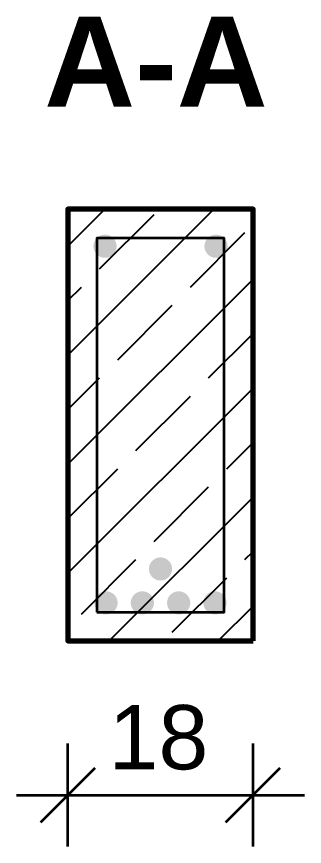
# Model space of a CAD drawing. Header units: metres. Extents: x 0.06 to 8.11, y -9.68 to -0.06.
# Drawn here: x 4.1 to 4.38, y -0.995 to -0.187 of the extents above; entities that cross this region are included whole.
import ezdxf

# ---------------------------------------------------------------- set-up
doc = ezdxf.new("R2010")
doc.units = ezdxf.units.M
for name, color, linetype, lineweight in [('A-KRESKOWANIE', 8, 'Continuous', 18), ('A-OPISY', 2, 'Continuous', 25), ('K-KONSTR', 7, 'Continuous', 50), ('K-WYMIARY', 1, 'Continuous', 25), ('K-ZBROJENIE', 1, 'Continuous', 100)]:
    doc.layers.add(name, color=color, linetype=linetype, lineweight=lineweight)
doc.styles.add('PL_ARIAL', font='arial.ttf')
doc.styles.add('PL_ARIAL_B', font='arialbd.ttf')

msp = doc.modelspace()

# ---------------------------------------------------------------- hatches: boundary and pattern name
at = {"layer": 'K-ZBROJENIE', "true_color": 0x000000}
for points in [[(4.19725, -0.411), (4.1972, -0.4121), (4.19703, -0.41319), (4.19677, -0.41427), (4.19639, -0.41531), (4.19592, -0.4163), (4.19535, -0.41725), (4.1947, -0.41814), (4.19395, -0.41895), (4.19314, -0.4197), (4.19225, -0.42035), (4.1913, -0.42092), (4.19031, -0.42139), (4.18927, -0.42177), (4.18819, -0.42203), (4.1871, -0.4222), (4.186, -0.42225), (4.1849, -0.4222), (4.18381, -0.42203), (4.18273, -0.42177), (4.18169, -0.42139), (4.1807, -0.42092), (4.17975, -0.42035), (4.17886, -0.4197), (4.17805, -0.41895), (4.1773, -0.41814), (4.17665, -0.41725), (4.17608, -0.4163), (4.17561, -0.41531), (4.17523, -0.41427), (4.17497, -0.41319), (4.1748, -0.4121), (4.17475, -0.411), (4.1748, -0.4099), (4.17497, -0.40881), (4.17523, -0.40773), (4.17561, -0.40669), (4.17608, -0.4057), (4.17665, -0.40475), (4.1773, -0.40386), (4.17805, -0.40305), (4.17886, -0.4023), (4.17975, -0.40165), (4.1807, -0.40108), (4.18169, -0.40061), (4.18273, -0.40023), (4.18381, -0.39997), (4.1849, -0.3998), (4.186, -0.39975), (4.1871, -0.3998), (4.18819, -0.39997), (4.18927, -0.40023), (4.19031, -0.40061), (4.1913, -0.40108), (4.19225, -0.40165), (4.19314, -0.4023), (4.19395, -0.40305), (4.1947, -0.40386), (4.19535, -0.40475), (4.19592, -0.4057), (4.19639, -0.40669), (4.19677, -0.40773), (4.19703, -0.40881), (4.1972, -0.4099)], [(4.30525, -0.411), (4.3052, -0.4121), (4.30503, -0.41319), (4.30477, -0.41427), (4.30439, -0.41531), (4.30392, -0.4163), (4.30335, -0.41725), (4.3027, -0.41814), (4.30195, -0.41895), (4.30114, -0.4197), (4.30025, -0.42035), (4.2993, -0.42092), (4.29831, -0.42139), (4.29727, -0.42177), (4.29619, -0.42203), (4.2951, -0.4222), (4.294, -0.42225), (4.2929, -0.4222), (4.29181, -0.42203), (4.29073, -0.42177), (4.28969, -0.42139), (4.2887, -0.42092), (4.28775, -0.42035), (4.28686, -0.4197), (4.28605, -0.41895), (4.2853, -0.41814), (4.28465, -0.41725), (4.28408, -0.4163), (4.28361, -0.41531), (4.28323, -0.41427), (4.28297, -0.41319), (4.2828, -0.4121), (4.28275, -0.411), (4.2828, -0.4099), (4.28297, -0.40881), (4.28323, -0.40773), (4.28361, -0.40669), (4.28408, -0.4057), (4.28465, -0.40475), (4.2853, -0.40386), (4.28605, -0.40305), (4.28686, -0.4023), (4.28775, -0.40165), (4.2887, -0.40108), (4.28969, -0.40061), (4.29073, -0.40023), (4.29181, -0.39997), (4.2929, -0.3998), (4.294, -0.39975), (4.2951, -0.3998), (4.29619, -0.39997), (4.29727, -0.40023), (4.29831, -0.40061), (4.2993, -0.40108), (4.30025, -0.40165), (4.30114, -0.4023), (4.30195, -0.40305), (4.3027, -0.40386), (4.30335, -0.40475), (4.30392, -0.4057), (4.30439, -0.40669), (4.30477, -0.40773), (4.30503, -0.40881), (4.3052, -0.4099)], [(4.25125, -0.725), (4.2512, -0.7261), (4.25103, -0.72719), (4.25077, -0.72827), (4.25039, -0.72931), (4.24992, -0.7303), (4.24935, -0.73125), (4.2487, -0.73214), (4.24795, -0.73295), (4.24714, -0.7337), (4.24625, -0.73435), (4.2453, -0.73492), (4.24431, -0.73539), (4.24327, -0.73577), (4.24219, -0.73603), (4.2411, -0.7362), (4.24, -0.73625), (4.2389, -0.7362), (4.23781, -0.73603), (4.23673, -0.73577), (4.23569, -0.73539), (4.2347, -0.73492), (4.23375, -0.73435), (4.23286, -0.7337), (4.23205, -0.73295), (4.2313, -0.73214), (4.23065, -0.73125), (4.23008, -0.7303), (4.22961, -0.72931), (4.22923, -0.72827), (4.22897, -0.72719), (4.2288, -0.7261), (4.22875, -0.725), (4.2288, -0.7239), (4.22897, -0.72281), (4.22923, -0.72173), (4.22961, -0.72069), (4.23008, -0.7197), (4.23065, -0.71875), (4.2313, -0.71786), (4.23205, -0.71705), (4.23286, -0.7163), (4.23375, -0.71565), (4.2347, -0.71508), (4.23569, -0.71461), (4.23673, -0.71423), (4.23781, -0.71397), (4.2389, -0.7138), (4.24, -0.71375), (4.2411, -0.7138), (4.24219, -0.71397), (4.24327, -0.71423), (4.24431, -0.71461), (4.2453, -0.71508), (4.24625, -0.71565), (4.24714, -0.7163), (4.24795, -0.71705), (4.2487, -0.71786), (4.24935, -0.71875), (4.24992, -0.7197), (4.25039, -0.72069), (4.25077, -0.72173), (4.25103, -0.72281), (4.2512, -0.7239)], [(4.19825, -0.758), (4.1982, -0.7591), (4.19803, -0.76019), (4.19777, -0.76127), (4.19739, -0.76231), (4.19692, -0.7633), (4.19635, -0.76425), (4.1957, -0.76514), (4.19495, -0.76595), (4.19414, -0.7667), (4.19325, -0.76735), (4.1923, -0.76792), (4.19131, -0.76839), (4.19027, -0.76877), (4.18919, -0.76903), (4.1881, -0.7692), (4.187, -0.76925), (4.1859, -0.7692), (4.18481, -0.76903), (4.18373, -0.76877), (4.18269, -0.76839), (4.1817, -0.76792), (4.18075, -0.76735), (4.17986, -0.7667), (4.17905, -0.76595), (4.1783, -0.76514), (4.17765, -0.76425), (4.17708, -0.7633), (4.17661, -0.76231), (4.17623, -0.76127), (4.17597, -0.76019), (4.1758, -0.7591), (4.17575, -0.758), (4.1758, -0.7569), (4.17597, -0.75581), (4.17623, -0.75473), (4.17661, -0.75369), (4.17708, -0.7527), (4.17765, -0.75175), (4.1783, -0.75086), (4.17905, -0.75005), (4.17986, -0.7493), (4.18075, -0.74865), (4.1817, -0.74808), (4.18269, -0.74761), (4.18373, -0.74723), (4.18481, -0.74697), (4.1859, -0.7468), (4.187, -0.74675), (4.1881, -0.7468), (4.18919, -0.74697), (4.19027, -0.74723), (4.19131, -0.74761), (4.1923, -0.74808), (4.19325, -0.74865), (4.19414, -0.7493), (4.19495, -0.75005), (4.1957, -0.75086), (4.19635, -0.75175), (4.19692, -0.7527), (4.19739, -0.75369), (4.19777, -0.75473), (4.19803, -0.75581), (4.1982, -0.7569)], [(4.23358, -0.758), (4.23353, -0.7591), (4.23337, -0.76019), (4.2331, -0.76127), (4.23273, -0.76231), (4.23225, -0.7633), (4.23169, -0.76425), (4.23103, -0.76514), (4.23029, -0.76595), (4.22947, -0.7667), (4.22858, -0.76735), (4.22764, -0.76792), (4.22664, -0.76839), (4.2256, -0.76877), (4.22453, -0.76903), (4.22344, -0.7692), (4.22233, -0.76925), (4.22123, -0.7692), (4.22014, -0.76903), (4.21907, -0.76877), (4.21803, -0.76839), (4.21703, -0.76792), (4.21608, -0.76735), (4.2152, -0.7667), (4.21438, -0.76595), (4.21364, -0.76514), (4.21298, -0.76425), (4.21241, -0.7633), (4.21194, -0.76231), (4.21157, -0.76127), (4.2113, -0.76019), (4.21114, -0.7591), (4.21108, -0.758), (4.21114, -0.7569), (4.2113, -0.75581), (4.21157, -0.75473), (4.21194, -0.75369), (4.21241, -0.7527), (4.21298, -0.75175), (4.21364, -0.75086), (4.21438, -0.75005), (4.2152, -0.7493), (4.21608, -0.74865), (4.21703, -0.74808), (4.21803, -0.74761), (4.21907, -0.74723), (4.22014, -0.74697), (4.22123, -0.7468), (4.22233, -0.74675), (4.22344, -0.7468), (4.22453, -0.74697), (4.2256, -0.74723), (4.22664, -0.74761), (4.22764, -0.74808), (4.22858, -0.74865), (4.22947, -0.7493), (4.23029, -0.75005), (4.23103, -0.75086), (4.23169, -0.75175), (4.23225, -0.7527), (4.23273, -0.75369), (4.2331, -0.75473), (4.23337, -0.75581), (4.23353, -0.7569)], [(4.26892, -0.758), (4.26886, -0.7591), (4.2687, -0.76019), (4.26843, -0.76127), (4.26806, -0.76231), (4.26759, -0.7633), (4.26702, -0.76425), (4.26636, -0.76514), (4.26562, -0.76595), (4.2648, -0.7667), (4.26392, -0.76735), (4.26297, -0.76792), (4.26197, -0.76839), (4.26093, -0.76877), (4.25986, -0.76903), (4.25877, -0.7692), (4.25767, -0.76925), (4.25656, -0.7692), (4.25547, -0.76903), (4.2544, -0.76877), (4.25336, -0.76839), (4.25236, -0.76792), (4.25142, -0.76735), (4.25053, -0.7667), (4.24971, -0.76595), (4.24897, -0.76514), (4.24831, -0.76425), (4.24775, -0.7633), (4.24727, -0.76231), (4.2469, -0.76127), (4.24663, -0.76019), (4.24647, -0.7591), (4.24642, -0.758), (4.24647, -0.7569), (4.24663, -0.75581), (4.2469, -0.75473), (4.24727, -0.75369), (4.24775, -0.7527), (4.24831, -0.75175), (4.24897, -0.75086), (4.24971, -0.75005), (4.25053, -0.7493), (4.25142, -0.74865), (4.25236, -0.74808), (4.25336, -0.74761), (4.2544, -0.74723), (4.25547, -0.74697), (4.25656, -0.7468), (4.25767, -0.74675), (4.25877, -0.7468), (4.25986, -0.74697), (4.26093, -0.74723), (4.26197, -0.74761), (4.26297, -0.74808), (4.26392, -0.74865), (4.2648, -0.7493), (4.26562, -0.75005), (4.26636, -0.75086), (4.26702, -0.75175), (4.26759, -0.7527), (4.26806, -0.75369), (4.26843, -0.75473), (4.2687, -0.75581), (4.26886, -0.7569)], [(4.30425, -0.758), (4.3042, -0.7591), (4.30403, -0.76019), (4.30377, -0.76127), (4.30339, -0.76231), (4.30292, -0.7633), (4.30235, -0.76425), (4.3017, -0.76514), (4.30095, -0.76595), (4.30014, -0.7667), (4.29925, -0.76735), (4.2983, -0.76792), (4.29731, -0.76839), (4.29627, -0.76877), (4.29519, -0.76903), (4.2941, -0.7692), (4.293, -0.76925), (4.2919, -0.7692), (4.29081, -0.76903), (4.28973, -0.76877), (4.28869, -0.76839), (4.2877, -0.76792), (4.28675, -0.76735), (4.28586, -0.7667), (4.28505, -0.76595), (4.2843, -0.76514), (4.28365, -0.76425), (4.28308, -0.7633), (4.28261, -0.76231), (4.28223, -0.76127), (4.28197, -0.76019), (4.2818, -0.7591), (4.28175, -0.758), (4.2818, -0.7569), (4.28197, -0.75581), (4.28223, -0.75473), (4.28261, -0.75369), (4.28308, -0.7527), (4.28365, -0.75175), (4.2843, -0.75086), (4.28505, -0.75005), (4.28586, -0.7493), (4.28675, -0.74865), (4.2877, -0.74808), (4.28869, -0.74761), (4.28973, -0.74723), (4.29081, -0.74697), (4.2919, -0.7468), (4.293, -0.74675), (4.2941, -0.7468), (4.29519, -0.74697), (4.29627, -0.74723), (4.29731, -0.74761), (4.2983, -0.74808), (4.29925, -0.74865), (4.30014, -0.7493), (4.30095, -0.75005), (4.3017, -0.75086), (4.30235, -0.75175), (4.30292, -0.7527), (4.30339, -0.75369), (4.30377, -0.75473), (4.30403, -0.75581), (4.3042, -0.7569)]]:
    msp.add_hatch(color=7, dxfattribs=at).paths.add_polyline_path(points)

# ---------------------------------------------------------------- linework, layer by layer
at = {"layer": 'A-KRESKOWANIE', "lineweight": 25, "ltscale": 0.025}
for points in [[(4.15, -0.5169), (4.2919, -0.375)], [(4.15, -0.41084), (4.18584, -0.375)], [(4.18077, -0.4331), (4.2338, -0.38007)], [(4.26916, -0.45078), (4.32219, -0.39775)], [(4.15, -0.62297), (4.33, -0.44297)], [(4.15, -0.46387), (4.16309, -0.45078)], [(4.19845, -0.52149), (4.25148, -0.46846)], [(4.28683, -0.53917), (4.33, -0.496)], [(4.15, -0.56994), (4.18077, -0.53917)], [(4.15, -0.72904), (4.33, -0.54904)], [(4.21612, -0.60988), (4.26916, -0.55685)], [(4.30451, -0.62756), (4.33, -0.60207)], [(4.15, -0.676), (4.19845, -0.62756)], [(4.2338, -0.69827), (4.28683, -0.64523)], [(4.1901, -0.795), (4.33, -0.6551)], [(4.32219, -0.71595), (4.33, -0.70814)], [(4.16309, -0.76898), (4.21612, -0.71595)], [(4.25148, -0.78666), (4.30451, -0.73362)], [(4.29617, -0.795), (4.33, -0.76117)]]:
    msp.add_lwpolyline(points, dxfattribs=at)
at = {"layer": 'K-KONSTR', "lineweight": 70, "ltscale": 0.025}
msp.add_lwpolyline([(4.33, -0.795), (4.33, -0.375), (4.15, -0.375), (4.15, -0.795)], close=True, dxfattribs=at)
at = {"layer": 'K-WYMIARY', "lineweight": 35, "ltscale": 0.025}
for points in [[(4.15, -0.995), (4.15, -0.895)], [(4.33, -0.995), (4.33, -0.895)], [(4.12348, -0.97152), (4.17652, -0.91848)], [(4.30348, -0.97152), (4.35652, -0.91848)], [(4.1, -0.945), (4.38, -0.945)]]:
    msp.add_lwpolyline(points, dxfattribs=at)
at = {"layer": 'K-ZBROJENIE', "lineweight": 35, "ltscale": 0.025}
msp.add_lwpolyline([(4.178, -0.767), (4.302, -0.767), (4.302, -0.403), (4.178, -0.403)], close=True, dxfattribs=at)

# ---------------------------------------------------------------- texts
at = {"layer": 'A-OPISY', "style": 'PL_ARIAL_B'}
msp.add_text('A-A', height=0.0875, dxfattribs=at).set_placement((4.12697, -0.275))
at = {"layer": 'K-WYMIARY', "style": 'PL_ARIAL'}
msp.add_text('18', height=0.0625, dxfattribs=at).set_placement((4.18948, -0.92))

doc.saveas('drawing.dxf')
